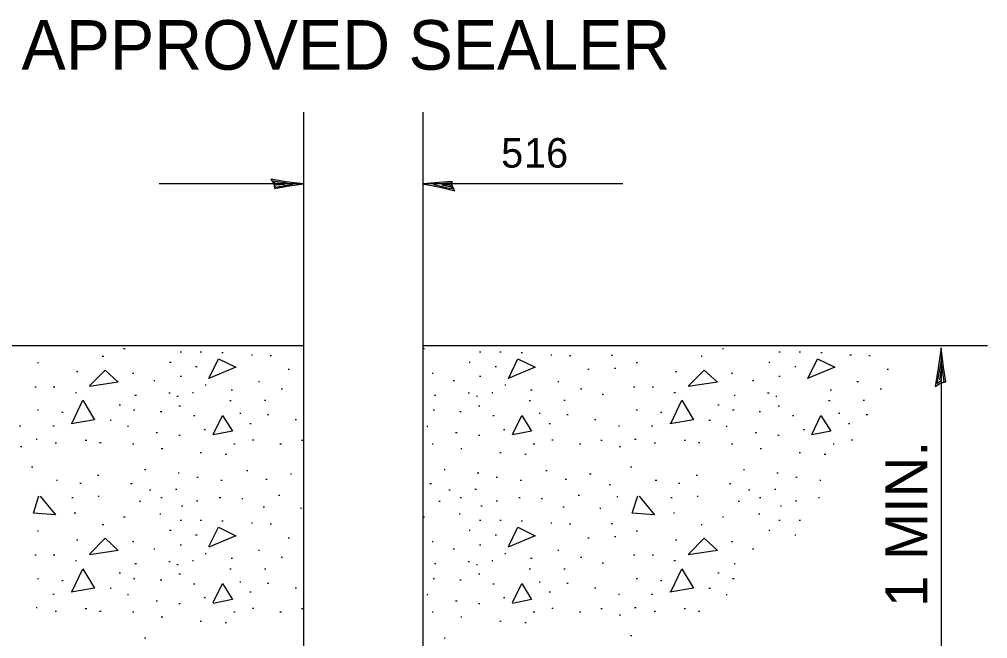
# Model space of a CAD drawing. Extents: x 0 to 2.83, y 0 to 1.83.
# Drawn here: x 1.7277 to 1.8969, y 0.3448 to 0.4531 of the extents above; entities that cross this region are included whole.
import ezdxf

# ---------------------------------------------------------------- set-up
doc = ezdxf.new("R2010")
doc.units = 0
for name, color, linetype in [('RD_Pr_Roadway_Dimensions', 7, 'Continuous'), ('RD_Pr_Roadway_Notes', 7, 'Continuous'), ('SH_General_Details', 7, 'Continuous')]:
    doc.layers.add(name, color=color, linetype=linetype)

msp = doc.modelspace()

# ---------------------------------------------------------------- linework, layer by layer
at = {"layer": 'RD_Pr_Roadway_Dimensions'}
for p, q in [((1.77731, 0.4243), (1.7521, 0.4243)), ((1.83314, 0.4243), (1.79815, 0.4243)), ((1.88874, 0.39568), (1.88874, 0.33749))]:
    msp.add_line(p, q, dxfattribs=at)
for points in [[(1.77212, 0.4243), (1.77226, 0.42353), (1.77449, 0.42389), (1.77731, 0.4243), (1.77426, 0.42467), (1.77162, 0.42512), (1.77212, 0.4243), (1.77235, 0.42376), (1.77544, 0.42426), (1.77203, 0.4248), (1.77253, 0.42417), (1.77399, 0.42426), (1.77258, 0.42444)], [(1.80333, 0.42394), (1.80328, 0.42472), (1.80101, 0.42453), (1.79814, 0.42431), (1.80119, 0.42371), (1.80378, 0.42308), (1.80333, 0.42394), (1.80315, 0.42449), (1.80005, 0.42421), (1.80337, 0.42344), (1.80292, 0.42412), (1.80151, 0.42412), (1.80287, 0.42385)], [(1.88865, 0.38947), (1.88959, 0.3897), (1.88919, 0.39229), (1.88874, 0.39568), (1.88825, 0.39211), (1.88771, 0.38889), (1.88865, 0.38947), (1.88928, 0.38974), (1.88874, 0.3934), (1.88803, 0.38943), (1.88883, 0.39001), (1.8887, 0.39166), (1.88847, 0.39005)]]:
    msp.add_lwpolyline(points, dxfattribs=at)
at = {"layer": 'SH_General_Details'}
for p, q in [((1.77731, 0.43682), (1.77731, 0.2817)), ((1.79815, 0.43682), (1.79815, 0.2817)), ((1.71424, 0.39605), (1.77731, 0.39605)), ((1.79815, 0.39605), (1.89688, 0.39605)), ((1.74586, 0.39555), (1.74614, 0.39555)), ((1.75574, 0.39496), (1.75601, 0.39496)), ((1.75929, 0.39496), (1.75951, 0.39496)), ((1.76306, 0.39487), (1.76329, 0.39487)), ((1.76821, 0.39445), (1.76839, 0.39445)), ((1.77148, 0.39432), (1.77171, 0.39432)), ((1.79819, 0.39555), (1.79846, 0.39555)), ((1.80807, 0.39496), (1.80829, 0.39496)), ((1.81162, 0.39496), (1.81184, 0.39496)), ((1.81539, 0.39487), (1.81562, 0.39487)), ((1.82053, 0.39445), (1.82072, 0.39445)), ((1.82381, 0.39432), (1.82404, 0.39432)), ((1.83109, 0.39436), (1.83132, 0.39436)), ((1.85056, 0.39555), (1.85075, 0.39555)), ((1.86039, 0.39496), (1.86062, 0.39496)), ((1.86394, 0.39496), (1.86417, 0.39496)), ((1.86776, 0.39487), (1.86794, 0.39487)), ((1.87281, 0.39445), (1.87309, 0.39445)), ((1.87614, 0.39432), (1.87636, 0.39432)), ((1.73081, 0.39309), (1.73099, 0.39309)), ((1.74213, 0.39418), (1.74241, 0.39418)), ((1.75392, 0.39318), (1.75419, 0.39318)), ((1.80629, 0.39318), (1.80647, 0.39318)), ((1.83546, 0.39309), (1.83568, 0.39309)), ((1.84683, 0.39418), (1.84701, 0.39418)), ((1.85862, 0.39318), (1.8588, 0.39318)), ((1.73767, 0.3915), (1.7379, 0.3915)), ((1.74746, 0.39123), (1.74769, 0.39123)), ((1.75847, 0.39241), (1.75874, 0.39241)), ((1.77467, 0.39191), (1.7749, 0.39191)), ((1.79979, 0.39123), (1.80001, 0.39123)), ((1.81084, 0.39241), (1.81107, 0.39241)), ((1.82699, 0.39191), (1.82727, 0.39191)), ((1.83168, 0.39213), (1.83191, 0.39213)), ((1.84233, 0.3915), (1.84256, 0.3915)), ((1.85211, 0.39123), (1.85234, 0.39123)), ((1.86317, 0.39241), (1.86339, 0.39241)), ((1.87932, 0.39191), (1.87955, 0.39191)), ((1.75114, 0.38995), (1.75137, 0.38995)), ((1.75574, 0.39068), (1.75601, 0.39068)), ((1.76944, 0.38977), (1.76962, 0.38977)), ((1.80347, 0.38995), (1.8037, 0.38995)), ((1.80807, 0.39068), (1.80829, 0.39068)), ((1.82176, 0.38977), (1.82194, 0.38977)), ((1.8558, 0.38995), (1.85602, 0.38995)), ((1.86039, 0.39068), (1.86062, 0.39068)), ((1.87404, 0.38977), (1.87431, 0.38977)), ((1.73035, 0.38886), (1.73062, 0.38886)), ((1.73358, 0.38886), (1.73385, 0.38886)), ((1.73745, 0.38786), (1.73763, 0.38786)), ((1.75378, 0.38777), (1.75401, 0.38777)), ((1.75792, 0.38786), (1.75811, 0.38786)), ((1.76011, 0.38918), (1.76034, 0.38918)), ((1.76466, 0.38831), (1.76493, 0.38831)), ((1.77344, 0.38849), (1.77367, 0.38849)), ((1.77726, 0.38754), (1.77731, 0.38754)), ((1.80611, 0.38777), (1.80634, 0.38777)), ((1.81025, 0.38786), (1.81043, 0.38786)), ((1.81248, 0.38918), (1.81266, 0.38918)), ((1.81698, 0.38831), (1.81726, 0.38831)), ((1.82576, 0.38849), (1.82599, 0.38849)), ((1.82954, 0.38754), (1.82977, 0.38754)), ((1.835, 0.38886), (1.83523, 0.38886)), ((1.83828, 0.38886), (1.83846, 0.38886)), ((1.84206, 0.38786), (1.84233, 0.38786)), ((1.85844, 0.38777), (1.85871, 0.38777)), ((1.86936, 0.38831), (1.86958, 0.38831)), ((1.87809, 0.38849), (1.87832, 0.38849)), ((1.74787, 0.38736), (1.74814, 0.38736)), ((1.75519, 0.38722), (1.75542, 0.38722)), ((1.76443, 0.38645), (1.76466, 0.38645)), ((1.77048, 0.38649), (1.77075, 0.38649)), ((1.80024, 0.38736), (1.80047, 0.38736)), ((1.80756, 0.38722), (1.80775, 0.38722)), ((1.81676, 0.38645), (1.81698, 0.38645)), ((1.82281, 0.38649), (1.82308, 0.38649)), ((1.85257, 0.38736), (1.85279, 0.38736)), ((1.85989, 0.38722), (1.86007, 0.38722)), ((1.86908, 0.38645), (1.86936, 0.38645)), ((1.87513, 0.38649), (1.87536, 0.38649)), ((1.73081, 0.38481), (1.73099, 0.38481)), ((1.73508, 0.38444), (1.73531, 0.38444)), ((1.74509, 0.38572), (1.74537, 0.38572)), ((1.74764, 0.38481), (1.74787, 0.38481)), ((1.75228, 0.38454), (1.75255, 0.38454)), ((1.75556, 0.38554), (1.75583, 0.38554)), ((1.7662, 0.38422), (1.76639, 0.38422)), ((1.79997, 0.38481), (1.80024, 0.38481)), ((1.80465, 0.38454), (1.80488, 0.38454)), ((1.80793, 0.38554), (1.80816, 0.38554)), ((1.81848, 0.38422), (1.81871, 0.38422)), ((1.83546, 0.38481), (1.83568, 0.38481)), ((1.83973, 0.38444), (1.83992, 0.38444)), ((1.84974, 0.38572), (1.84997, 0.38572)), ((1.85229, 0.38481), (1.85257, 0.38481)), ((1.85698, 0.38454), (1.85721, 0.38454)), ((1.86026, 0.38554), (1.86048, 0.38554)), ((1.87081, 0.38422), (1.87104, 0.38422)), ((1.74355, 0.38304), (1.74373, 0.38304)), ((1.75811, 0.38381), (1.75833, 0.38381)), ((1.76794, 0.38244), (1.76816, 0.38244)), ((1.77103, 0.38399), (1.77126, 0.38399)), ((1.77585, 0.38313), (1.77608, 0.38313)), ((1.81043, 0.38381), (1.81066, 0.38381)), ((1.82026, 0.38244), (1.82049, 0.38244)), ((1.82335, 0.38399), (1.82358, 0.38399)), ((1.82818, 0.38313), (1.8284, 0.38313)), ((1.84815, 0.38304), (1.84843, 0.38304)), ((1.86276, 0.38381), (1.86299, 0.38381)), ((1.87259, 0.38244), (1.87281, 0.38244)), ((1.87568, 0.38399), (1.87595, 0.38399)), ((1.72771, 0.38203), (1.72794, 0.38203)), ((1.73349, 0.38203), (1.73372, 0.38203)), ((1.74655, 0.38199), (1.74673, 0.38199)), ((1.75155, 0.38085), (1.75183, 0.38085)), ((1.75997, 0.3814), (1.7602, 0.3814)), ((1.79887, 0.38199), (1.79906, 0.38199)), ((1.80388, 0.38085), (1.80415, 0.38085)), ((1.8123, 0.3814), (1.81252, 0.3814)), ((1.83236, 0.38203), (1.83255, 0.38203)), ((1.83814, 0.38203), (1.83837, 0.38203)), ((1.8512, 0.38199), (1.85138, 0.38199)), ((1.85625, 0.38085), (1.85648, 0.38085)), ((1.86462, 0.3814), (1.8649, 0.3814)), ((1.73058, 0.37967), (1.73076, 0.37967)), ((1.73394, 0.37908), (1.73417, 0.37908)), ((1.73918, 0.37953), (1.73945, 0.37953)), ((1.74168, 0.37912), (1.74195, 0.37912)), ((1.75556, 0.3804), (1.75578, 0.3804)), ((1.76839, 0.37958), (1.76862, 0.37958)), ((1.77699, 0.37953), (1.77722, 0.37953)), ((1.80788, 0.3804), (1.80811, 0.3804)), ((1.82072, 0.37958), (1.82094, 0.37958)), ((1.82927, 0.37953), (1.82954, 0.37953)), ((1.83518, 0.37967), (1.83546, 0.37967)), ((1.8386, 0.37908), (1.83882, 0.37908)), ((1.84387, 0.37953), (1.84406, 0.37953)), ((1.84638, 0.37912), (1.84656, 0.37912)), ((1.86021, 0.3804), (1.86044, 0.3804)), ((1.87304, 0.37958), (1.87327, 0.37958)), ((1.72785, 0.37839), (1.72807, 0.37839)), ((1.74746, 0.37889), (1.74769, 0.37889)), ((1.75246, 0.37807), (1.75274, 0.37807)), ((1.76516, 0.37889), (1.76539, 0.37889)), ((1.77321, 0.37889), (1.77348, 0.37889)), ((1.79979, 0.37889), (1.80001, 0.37889)), ((1.80479, 0.37807), (1.80502, 0.37807)), ((1.81748, 0.37889), (1.81776, 0.37889)), ((1.82558, 0.37889), (1.82581, 0.37889)), ((1.8325, 0.37839), (1.83273, 0.37839)), ((1.85211, 0.37889), (1.85234, 0.37889)), ((1.85712, 0.37807), (1.85734, 0.37807)), ((1.86986, 0.37889), (1.87008, 0.37889)), ((1.75929, 0.37735), (1.75951, 0.37735)), ((1.76366, 0.37707), (1.76388, 0.37707)), ((1.81162, 0.37735), (1.81184, 0.37735)), ((1.81598, 0.37707), (1.81621, 0.37707)), ((1.86394, 0.37735), (1.86417, 0.37735)), ((1.86831, 0.37707), (1.86858, 0.37707)), ((1.7298, 0.37484), (1.73003, 0.37484)), ((1.74951, 0.37439), (1.74978, 0.37439)), ((1.76734, 0.37421), (1.76757, 0.37421)), ((1.80188, 0.37439), (1.80206, 0.37439)), ((1.81967, 0.37421), (1.8199, 0.37421)), ((1.83446, 0.37484), (1.83468, 0.37484)), ((1.8542, 0.37439), (1.85439, 0.37439)), ((1.73413, 0.37252), (1.73435, 0.37252)), ((1.74131, 0.37343), (1.74154, 0.37343)), ((1.75542, 0.3738), (1.7556, 0.3738)), ((1.7587, 0.37303), (1.75892, 0.37303)), ((1.76288, 0.37252), (1.76311, 0.37252)), ((1.77075, 0.37271), (1.77098, 0.37271)), ((1.77503, 0.37362), (1.77522, 0.37362)), ((1.8077, 0.3738), (1.80798, 0.3738)), ((1.81102, 0.37303), (1.81125, 0.37303)), ((1.81521, 0.37252), (1.81544, 0.37252)), ((1.82308, 0.37271), (1.82331, 0.37271)), ((1.82731, 0.37362), (1.82759, 0.37362)), ((1.83878, 0.37252), (1.83905, 0.37252)), ((1.84597, 0.37343), (1.8462, 0.37343)), ((1.86003, 0.3738), (1.8603, 0.3738)), ((1.86335, 0.37303), (1.86358, 0.37303)), ((1.86754, 0.37252), (1.86776, 0.37252)), ((1.73822, 0.37202), (1.73845, 0.37202)), ((1.74709, 0.37193), (1.74737, 0.37193)), ((1.75042, 0.37084), (1.75064, 0.37084)), ((1.75497, 0.37093), (1.75519, 0.37093)), ((1.79942, 0.37193), (1.79969, 0.37193)), ((1.8027, 0.37084), (1.80297, 0.37084)), ((1.80729, 0.37093), (1.80756, 0.37093)), ((1.83073, 0.37175), (1.83095, 0.37175)), ((1.84287, 0.37202), (1.8431, 0.37202)), ((1.85179, 0.37193), (1.85202, 0.37193)), ((1.85507, 0.37084), (1.8553, 0.37084)), ((1.85962, 0.37093), (1.85989, 0.37093)), ((1.73681, 0.36948), (1.73708, 0.36948)), ((1.74141, 0.36975), (1.74163, 0.36975)), ((1.75237, 0.36948), (1.7526, 0.36948)), ((1.75865, 0.36893), (1.75883, 0.36893)), ((1.76261, 0.36948), (1.76288, 0.36948)), ((1.76652, 0.36934), (1.7667, 0.36934)), ((1.77298, 0.36993), (1.77321, 0.36993)), ((1.8047, 0.36948), (1.80493, 0.36948)), ((1.81098, 0.36893), (1.8112, 0.36893)), ((1.81498, 0.36948), (1.81516, 0.36948)), ((1.81885, 0.36934), (1.81908, 0.36934)), ((1.82531, 0.36993), (1.82558, 0.36993)), ((1.83209, 0.3697), (1.83227, 0.3697)), ((1.84151, 0.36948), (1.84174, 0.36948)), ((1.8461, 0.36975), (1.84629, 0.36975)), ((1.85702, 0.36948), (1.85725, 0.36948)), ((1.8633, 0.36893), (1.86353, 0.36893)), ((1.86731, 0.36948), (1.86749, 0.36948)), ((1.74864, 0.36888), (1.74887, 0.36888)), ((1.75601, 0.36802), (1.75624, 0.36802)), ((1.7703, 0.36788), (1.77053, 0.36788)), ((1.77681, 0.36761), (1.77699, 0.36761)), ((1.80097, 0.36888), (1.80119, 0.36888)), ((1.80834, 0.36802), (1.80852, 0.36802)), ((1.82263, 0.36788), (1.82285, 0.36788)), ((1.82913, 0.36761), (1.82931, 0.36761)), ((1.85329, 0.36888), (1.85352, 0.36888)), ((1.86066, 0.36802), (1.86085, 0.36802)), ((1.73727, 0.36684), (1.73754, 0.36684)), ((1.74586, 0.36611), (1.74614, 0.36611)), ((1.75219, 0.36665), (1.75237, 0.36665)), ((1.75574, 0.36556), (1.75601, 0.36556)), ((1.75929, 0.36556), (1.75951, 0.36556)), ((1.79819, 0.36611), (1.79846, 0.36611)), ((1.80452, 0.36665), (1.8047, 0.36665)), ((1.80807, 0.36556), (1.80829, 0.36556)), ((1.81162, 0.36556), (1.81184, 0.36556)), ((1.84196, 0.36684), (1.84215, 0.36684)), ((1.85056, 0.36611), (1.85075, 0.36611)), ((1.85684, 0.36665), (1.85707, 0.36665)), ((1.86039, 0.36556), (1.86062, 0.36556)), ((1.86394, 0.36556), (1.86417, 0.36556)), ((1.74213, 0.36479), (1.74241, 0.36479)), ((1.76306, 0.36543), (1.76329, 0.36543)), ((1.76821, 0.36506), (1.76839, 0.36506)), ((1.77148, 0.36488), (1.77171, 0.36488)), ((1.81539, 0.36543), (1.81562, 0.36543)), ((1.82053, 0.36506), (1.82072, 0.36506)), ((1.82381, 0.36488), (1.82404, 0.36488)), ((1.83109, 0.36493), (1.83132, 0.36493)), ((1.84683, 0.36479), (1.84701, 0.36479)), ((1.73081, 0.36365), (1.73099, 0.36365)), ((1.75392, 0.36379), (1.75419, 0.36379)), ((1.75847, 0.36297), (1.75874, 0.36297)), ((1.77467, 0.36247), (1.7749, 0.36247)), ((1.80629, 0.36379), (1.80647, 0.36379)), ((1.81084, 0.36297), (1.81107, 0.36297)), ((1.82699, 0.36247), (1.82727, 0.36247)), ((1.83168, 0.3627), (1.83191, 0.3627)), ((1.83546, 0.36365), (1.83568, 0.36365)), ((1.85862, 0.36379), (1.8588, 0.36379)), ((1.86317, 0.36297), (1.86339, 0.36297)), ((1.73767, 0.36211), (1.7379, 0.36211)), ((1.74746, 0.36183), (1.74769, 0.36183)), ((1.75114, 0.36051), (1.75137, 0.36051)), ((1.75574, 0.36124), (1.75601, 0.36124)), ((1.79979, 0.36183), (1.80001, 0.36183)), ((1.80347, 0.36051), (1.8037, 0.36051)), ((1.80807, 0.36124), (1.80829, 0.36124)), ((1.84233, 0.36211), (1.84256, 0.36211)), ((1.85211, 0.36183), (1.85234, 0.36183)), ((1.8558, 0.36051), (1.85602, 0.36051)), ((1.73035, 0.35946), (1.73062, 0.35946)), ((1.73358, 0.35946), (1.73385, 0.35946)), ((1.76011, 0.35974), (1.76034, 0.35974)), ((1.76466, 0.35892), (1.76493, 0.35892)), ((1.76944, 0.36028), (1.76962, 0.36028)), ((1.77344, 0.35906), (1.77367, 0.35906)), ((1.81248, 0.35974), (1.81266, 0.35974)), ((1.81698, 0.35892), (1.81726, 0.35892)), ((1.82176, 0.36028), (1.82194, 0.36028)), ((1.82576, 0.35906), (1.82599, 0.35906)), ((1.835, 0.35946), (1.83523, 0.35946)), ((1.83828, 0.35946), (1.83846, 0.35946)), ((1.73745, 0.35847), (1.73763, 0.35847)), ((1.74787, 0.35796), (1.74814, 0.35796)), ((1.75378, 0.35833), (1.75401, 0.35833)), ((1.75519, 0.35778), (1.75542, 0.35778)), ((1.75792, 0.35847), (1.75811, 0.35847)), ((1.77048, 0.35705), (1.77075, 0.35705)), ((1.77726, 0.3581), (1.77731, 0.3581)), ((1.80024, 0.35796), (1.80047, 0.35796)), ((1.80611, 0.35833), (1.80634, 0.35833)), ((1.80756, 0.35778), (1.80775, 0.35778)), ((1.81025, 0.35847), (1.81043, 0.35847)), ((1.82281, 0.35705), (1.82308, 0.35705)), ((1.82954, 0.3581), (1.82977, 0.3581)), ((1.84206, 0.35847), (1.84233, 0.35847)), ((1.85257, 0.35796), (1.85279, 0.35796)), ((1.73081, 0.35537), (1.73099, 0.35537)), ((1.74509, 0.35633), (1.74537, 0.35633)), ((1.74764, 0.35537), (1.74787, 0.35537)), ((1.75556, 0.35614), (1.75583, 0.35614)), ((1.76443, 0.35701), (1.76466, 0.35701)), ((1.79997, 0.35537), (1.80024, 0.35537)), ((1.80793, 0.35614), (1.80816, 0.35614)), ((1.81676, 0.35701), (1.81698, 0.35701)), ((1.83546, 0.35537), (1.83568, 0.35537)), ((1.84974, 0.35633), (1.84997, 0.35633)), ((1.85229, 0.35537), (1.85257, 0.35537)), ((1.73508, 0.35501), (1.73531, 0.35501)), ((1.75228, 0.35514), (1.75255, 0.35514)), ((1.75811, 0.35441), (1.75833, 0.35441)), ((1.7662, 0.35478), (1.76639, 0.35478)), ((1.77103, 0.35455), (1.77126, 0.35455)), ((1.77585, 0.35373), (1.77608, 0.35373)), ((1.80465, 0.35514), (1.80488, 0.35514)), ((1.81043, 0.35441), (1.81066, 0.35441)), ((1.81848, 0.35478), (1.81871, 0.35478)), ((1.82335, 0.35455), (1.82358, 0.35455)), ((1.82818, 0.35373), (1.8284, 0.35373)), ((1.83973, 0.35501), (1.83992, 0.35501)), ((1.73349, 0.35259), (1.73372, 0.35259)), ((1.74355, 0.35364), (1.74373, 0.35364)), ((1.74655, 0.35255), (1.74673, 0.35255)), ((1.75997, 0.352), (1.7602, 0.352)), ((1.76794, 0.353), (1.76816, 0.353)), ((1.79887, 0.35255), (1.79906, 0.35255)), ((1.8123, 0.352), (1.81252, 0.352)), ((1.82026, 0.353), (1.82049, 0.353)), ((1.83236, 0.35259), (1.83255, 0.35259)), ((1.83814, 0.35259), (1.83837, 0.35259)), ((1.84815, 0.35364), (1.84843, 0.35364)), ((1.8512, 0.35255), (1.85138, 0.35255)), ((1.75155, 0.35146), (1.75183, 0.35146)), ((1.75556, 0.351), (1.75578, 0.351)), ((1.80388, 0.35146), (1.80415, 0.35146)), ((1.80788, 0.351), (1.80811, 0.351)), ((1.73058, 0.35027), (1.73076, 0.35027)), ((1.73394, 0.34964), (1.73417, 0.34964)), ((1.73918, 0.35009), (1.73945, 0.35009)), ((1.74168, 0.34964), (1.74195, 0.34964)), ((1.74746, 0.3495), (1.74769, 0.3495)), ((1.75246, 0.34864), (1.75274, 0.34864)), ((1.76516, 0.3495), (1.76539, 0.3495)), ((1.76839, 0.35014), (1.76862, 0.35014)), ((1.77321, 0.3495), (1.77348, 0.3495)), ((1.77699, 0.35009), (1.77722, 0.35009)), ((1.79979, 0.3495), (1.80001, 0.3495)), ((1.80479, 0.34864), (1.80502, 0.34864)), ((1.81748, 0.3495), (1.81776, 0.3495)), ((1.82072, 0.35014), (1.82094, 0.35014)), ((1.82558, 0.3495), (1.82581, 0.3495)), ((1.82927, 0.35009), (1.82954, 0.35009)), ((1.8325, 0.349), (1.83273, 0.349)), ((1.83518, 0.35027), (1.83546, 0.35027)), ((1.8386, 0.34964), (1.83882, 0.34964)), ((1.84387, 0.35009), (1.84406, 0.35009)), ((1.84638, 0.34964), (1.84656, 0.34964)), ((1.75929, 0.34791), (1.75951, 0.34791)), ((1.76366, 0.34764), (1.76388, 0.34764)), ((1.81162, 0.34791), (1.81184, 0.34791)), ((1.81598, 0.34764), (1.81621, 0.34764)), ((1.83446, 0.34541), (1.83468, 0.34541)), ((1.74951, 0.34495), (1.74978, 0.34495)), ((1.80188, 0.34495), (1.80206, 0.34495))]:
    msp.add_line(p, q, dxfattribs=at)
for points in [[(1.76079, 0.39032), (1.76247, 0.39373), (1.76548, 0.39227), (1.76075, 0.39027)], [(1.81312, 0.39032), (1.8148, 0.39373), (1.8178, 0.39227), (1.81307, 0.39027)], [(1.86544, 0.39032), (1.86713, 0.39373), (1.87017, 0.39227), (1.8654, 0.39027)], [(1.73995, 0.389), (1.74268, 0.39177), (1.74495, 0.38968), (1.73991, 0.3889)], [(1.8446, 0.389), (1.84733, 0.39177), (1.84965, 0.38968), (1.84456, 0.3889)], [(1.7369, 0.38254), (1.73877, 0.38649), (1.74082, 0.38308), (1.73672, 0.3824)], [(1.84155, 0.38254), (1.84342, 0.38649), (1.84547, 0.38308), (1.84133, 0.3824)], [(1.76156, 0.38053), (1.76315, 0.38385), (1.76489, 0.38108), (1.76152, 0.38044)], [(1.81384, 0.38053), (1.81548, 0.38385), (1.81717, 0.38108), (1.81384, 0.38044)], [(1.86617, 0.38053), (1.86776, 0.38385), (1.86949, 0.38108), (1.86617, 0.38044)], [(1.7313, 0.36975), (1.73399, 0.36647), (1.73012, 0.36679), (1.73108, 0.36979)], [(1.83596, 0.36975), (1.83869, 0.36647), (1.83478, 0.36679), (1.83573, 0.36979)], [(1.76079, 0.36092), (1.76247, 0.36429), (1.76548, 0.36283), (1.76075, 0.36083)], [(1.81312, 0.36092), (1.8148, 0.36429), (1.8178, 0.36283), (1.81307, 0.36083)], [(1.73995, 0.3596), (1.74268, 0.36238), (1.74495, 0.36024), (1.73991, 0.35946)], [(1.8446, 0.3596), (1.84733, 0.36238), (1.84965, 0.36024), (1.84456, 0.35946)], [(1.7369, 0.35314), (1.73877, 0.35705), (1.74082, 0.35364), (1.73672, 0.35296)], [(1.84155, 0.35314), (1.84342, 0.35705), (1.84547, 0.35364), (1.84133, 0.35296)], [(1.76156, 0.35114), (1.76315, 0.35446), (1.76489, 0.35168), (1.76152, 0.351)], [(1.81384, 0.35114), (1.81548, 0.35446), (1.81717, 0.35168), (1.81384, 0.351)]]:
    msp.add_lwpolyline(points, dxfattribs=at)

# ---------------------------------------------------------------- texts
at = {"layer": 'RD_Pr_Roadway_Dimensions'}
for s, p in [('5', (1.81187, 0.42715)), ('16', (1.81588, 0.42715))]:
    msp.add_text(s, height=0.00516, dxfattribs=at).set_placement(p)
msp.add_text('1 MIN.', height=0.007371, rotation=90, dxfattribs=at).set_placement((1.88636, 0.35036))
at = {"layer": 'RD_Pr_Roadway_Notes'}
msp.add_text('APPROVED SEALER', height=0.0086685, dxfattribs=at).set_placement((1.72804, 0.44426))

doc.saveas('drawing.dxf')
